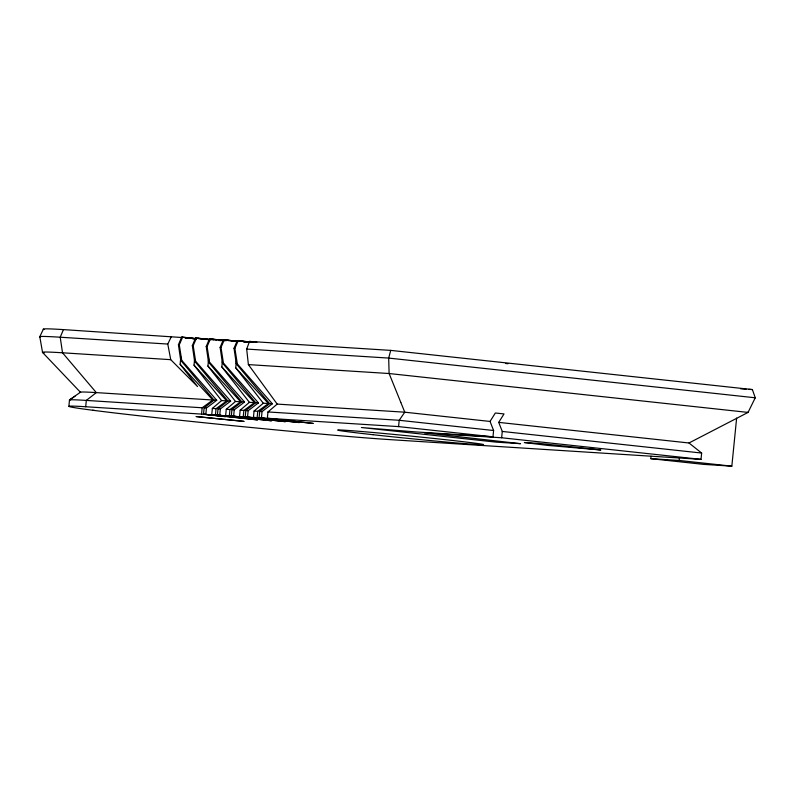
<?xml version="1.0" encoding="UTF-8"?>
<svg xmlns="http://www.w3.org/2000/svg" width="795" height="795" viewBox="0 0 795 795"><rect width="100%" height="100%" fill="white"/><g stroke="black" fill="none" stroke-linecap="round" stroke-linejoin="round"><path stroke-width="1.19" d="M80.494 392.183L69.493 399.965L68.867 406.434M701.021 459.371L501.635 437.767L424.49 432.868L520.566 443.68L496.249 442.139L361.407 427.531L415.825 431.933L492.97 436.833L493.606 430.512L490.048 421.439L495.355 412.993L504.02 413.927L498.723 422.374L688.987 442.984L701.647 453.051L701.021 459.371L388.129 439.506A168.938 2.951 5.7 0 1 163.492 418.458A168.938 2.951 5.7 0 1 85.701 406.742L86.317 400.422L96.314 392.611L212.851 400.014L180.127 364.269L180.853 356.945M194.02 365.153L226.754 400.899L221.586 400.571L194.02 365.153L194.636 359.052M85.691 406.742L201.533 414.096L202.168 407.775L212.851 400.014M207.922 366.038L240.647 401.783L235.489 401.455L207.922 366.038L208.658 358.714M201.533 414.096L225.512 416.62L203.5 414.215L204.136 407.895L214.014 400.084L216.747 400.263L181.717 360.364L179.282 344.782L182.612 337.169L196.136 338.62M203.5 414.215L205.826 414.364L206.452 408.044L216.747 400.263M205.826 414.364L257.64 419.909L211.738 414.742L212.364 408.421L221.586 400.571M211.738 414.742L215.435 414.98L216.071 408.66L226.754 400.899M221.825 366.912L254.549 402.658L249.392 402.33L221.825 366.912L222.431 360.811M215.435 414.98L239.414 417.494L217.403 415.099L218.039 408.779L227.917 400.968L230.649 401.147L195.62 361.248L193.185 345.666L196.504 338.054L213.726 339.892M217.403 415.099L219.728 415.248L220.354 408.928L230.649 401.147M219.728 415.248L271.542 420.784L225.631 415.626L226.267 409.306L235.489 401.455M225.631 415.626L229.338 415.855L229.964 409.534L240.647 401.783M235.727 367.797L268.452 403.542L263.284 403.214L235.727 367.797L236.453 360.473M229.338 415.855L253.307 418.379L231.305 415.984L231.931 409.663L241.809 401.853L244.552 402.022L209.522 362.123L207.088 346.55L210.407 338.938L226.396 340.648M231.305 415.984L233.621 416.133L234.257 409.813L244.552 402.022M233.621 416.133L285.435 421.668L239.534 416.51L240.169 410.19L249.392 402.33M239.534 416.51L243.24 416.739L243.866 410.419L254.549 402.658M243.24 416.739L267.209 419.263L245.208 416.868L245.834 410.548L255.712 402.737L258.454 402.906L223.415 363.007L220.99 347.435L224.309 339.823L239.066 341.393M245.208 416.868L247.523 417.017L248.159 410.697L258.454 402.906M247.523 417.017L299.337 422.552L253.436 417.385L254.062 411.065L263.284 403.214M253.436 417.385L257.133 417.623L257.769 411.303L268.452 403.542M257.133 417.623L281.112 420.148L259.1 417.753L259.736 411.432L269.614 403.622L272.347 403.79L237.317 363.891L234.883 348.309L238.212 340.697L252.969 342.277M259.1 417.753L261.426 417.892L262.052 411.572L272.347 403.79M261.426 417.892L313.24 423.437L267.339 418.269L267.965 411.949L277.187 404.099L404.774 412.198L490.048 421.439M267.339 418.269L398.573 426.607L399.209 420.287L404.774 412.198L400.958 402.767M501.635 437.767L502.271 431.447L498.723 422.374M736.627 418.12L731.837 466.168L703.505 464.369L650.807 458.665L651.045 456.221M650.807 458.665L679.139 460.464L679.387 458M688.987 442.984L748.065 412.416L755.25 397.788L752.388 389.57L390.723 350.386L388.675 358.078L389.123 373.531L400.859 402.528M277.187 404.099L248.388 364.597L246.679 349.065L249.531 341.423L390.723 350.386M214.014 400.084L180.694 360.294L178.438 344.732L181.648 337.11L182.612 337.169M227.917 400.968L194.596 361.178L192.34 345.616L195.55 337.994L196.504 338.054M241.809 401.853L208.489 362.063L206.233 346.491L209.443 338.879L210.407 338.938M255.712 402.737L222.391 362.947L220.136 347.375L223.345 339.763L224.309 339.823M269.614 403.622L236.294 363.832L234.038 348.26L237.248 340.638L238.212 340.697M181.29 337.468L63.451 329.607L60.211 337.219L62.517 352.791L96.314 392.611A158.752 2.773 5.7 0 0 80.653 392.412M43.337 329.239L39.81 336.673M180.127 364.269L197.528 386.539L170.736 359.668L167.785 344.056L171.442 336.464M69.493 399.965L74.998 396.218M167.785 344.056L60.211 337.219A204.762 3.578 5.7 0 0 40.167 337.02M178.438 344.732L179.282 344.782M192.34 345.616L193.185 345.666M206.233 346.491L207.088 346.55M220.136 347.375L220.99 347.435M234.038 348.26L234.883 348.309M246.679 349.065L388.675 358.078L755.25 397.788L754.276 397.729M740.711 388.825L746.098 389.172M748.791 389.341L752.388 389.57M170.736 359.668L62.517 352.791A200.489 3.498 5.7 0 0 44.093 352.94M180.694 360.294L181.717 360.364M194.596 361.178L195.62 361.248M208.489 362.063L209.522 362.123M222.391 362.947L223.415 363.007M236.294 363.832L237.317 363.891M248.388 364.597L389.123 373.531L748.065 412.416L747.211 412.366M86.317 400.422L202.168 407.775M204.136 407.895L206.452 408.044M212.364 408.421L216.071 408.66M218.039 408.779L220.354 408.928M226.267 409.306L229.964 409.534M231.931 409.663L234.257 409.813M240.169 410.19L243.866 410.419M245.834 410.548L248.159 410.697M254.062 411.065L257.769 411.303M259.736 411.432L262.052 411.572M267.965 411.949L399.209 420.287L493.606 430.512M184.977 337.845L188.673 338.223M192.36 338.591L196.057 338.968M250.624 342.238L238.401 340.956L250.534 342.317M237.944 341.482L224.508 340.071L229.358 340.618M216.707 339.833L210.605 339.187L216.667 339.872M224.041 340.598L219.152 340.091L223.942 340.687M208.916 339.594L197.925 338.432L210.049 339.803M185.245 337.676L196.246 338.839M243.986 341.92L246.45 342.188M231.315 341.174L233.78 341.433M218.645 340.419L221.109 340.687M505.769 363.494L507.935 363.732M237.248 340.638L251.886 342.238M223.345 339.763L239.206 341.482M244.085 342.019L246.53 342.287M209.443 338.879L225.303 340.608M195.55 337.994L208.966 339.455M181.648 337.11L196.286 338.71M502.271 431.447L701.647 453.051M398.573 426.607L492.97 436.833M679.139 460.464L731.837 466.168M231.782 340.886L236.632 341.433M185.225 337.696L190.084 338.243M192.509 338.511L196.146 338.918M249.531 341.423L256.924 342.287M94.396 410.478L92.707 410.26M80.504 392.323L42.552 352.433L39.82 336.851M44.063 329.537A202.019 3.528 5.7 0 1 63.451 329.607M69.93 400.302A168.938 2.951 5.7 0 1 86.317 400.422M196.236 416.56L243.906 421.38L196.236 416.56M538.95 443.362L524.362 442.537L548.013 445.439L600.861 449.99L538.95 443.362M373.054 434.706A73.339 1.282 5.7 0 0 483.579 444.653A73.339 1.282 5.7 0 0 375.2 432.689A73.339 1.282 5.7 0 0 373.054 434.706"/></g></svg>
